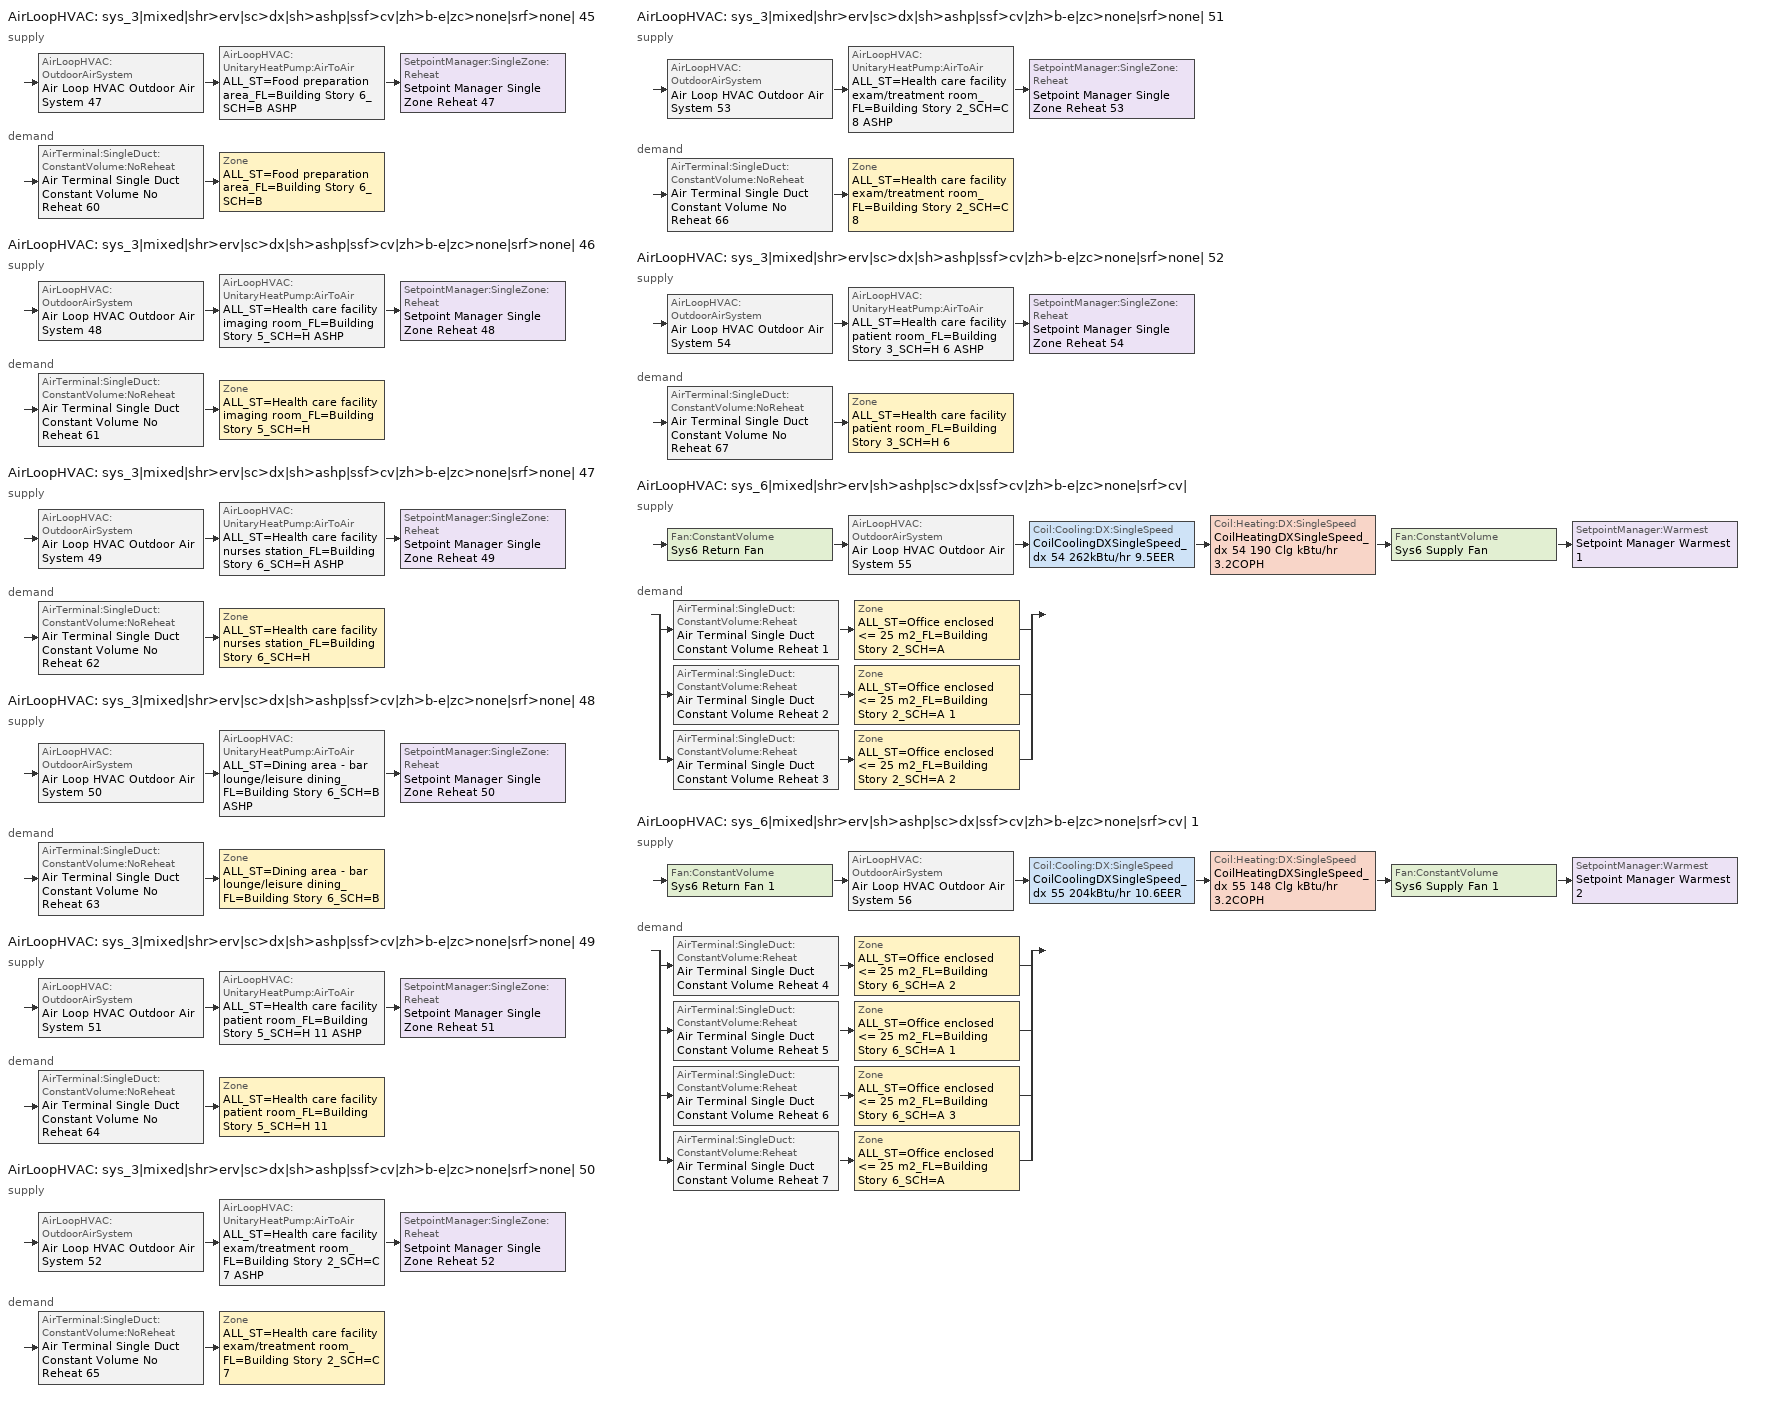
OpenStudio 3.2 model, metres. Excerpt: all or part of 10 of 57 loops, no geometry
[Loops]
AirLoopHVAC 'sys_3|mixed|shr>erv|sc>dx|sh>ashp|ssf>cv|zh>b-e|zc>none|srf>none| 45'
 supply: AirLoopHVAC:OutdoorAirSystem 'Air Loop HVAC Outdoor Air System 47' > AirLoopHVAC:UnitaryHeatPump:AirToAir 'ALL_ST=Food preparation area_FL=Building Story 6_SCH=B ASHP' > SetpointManager:SingleZone:Reheat 'Setpoint Manager Single Zone Reheat 47'
 demand: AirTerminal:SingleDuct:ConstantVolume:NoReheat 'Air Terminal Single Duct Constant Volume No Reheat 60' > Zone 'ALL_ST=Food preparation area_FL=Building Story 6_SCH=B'
AirLoopHVAC 'sys_3|mixed|shr>erv|sc>dx|sh>ashp|ssf>cv|zh>b-e|zc>none|srf>none| 46'
 supply: AirLoopHVAC:OutdoorAirSystem 'Air Loop HVAC Outdoor Air System 48' > AirLoopHVAC:UnitaryHeatPump:AirToAir 'ALL_ST=Health care facility imaging room_FL=Building Story 5_SCH=H ASHP' > SetpointManager:SingleZone:Reheat 'Setpoint Manager Single Zone Reheat 48'
 demand: AirTerminal:SingleDuct:ConstantVolume:NoReheat 'Air Terminal Single Duct Constant Volume No Reheat 61' > Zone 'ALL_ST=Health care facility imaging room_FL=Building Story 5_SCH=H'
AirLoopHVAC 'sys_3|mixed|shr>erv|sc>dx|sh>ashp|ssf>cv|zh>b-e|zc>none|srf>none| 47'
 supply: AirLoopHVAC:OutdoorAirSystem 'Air Loop HVAC Outdoor Air System 49' > AirLoopHVAC:UnitaryHeatPump:AirToAir 'ALL_ST=Health care facility nurses station_FL=Building Story 6_SCH=H ASHP' > SetpointManager:SingleZone:Reheat 'Setpoint Manager Single Zone Reheat 49'
 demand: AirTerminal:SingleDuct:ConstantVolume:NoReheat 'Air Terminal Single Duct Constant Volume No Reheat 62' > Zone 'ALL_ST=Health care facility nurses station_FL=Building Story 6_SCH=H'
AirLoopHVAC 'sys_3|mixed|shr>erv|sc>dx|sh>ashp|ssf>cv|zh>b-e|zc>none|srf>none| 48'
 supply: AirLoopHVAC:OutdoorAirSystem 'Air Loop HVAC Outdoor Air System 50' > AirLoopHVAC:UnitaryHeatPump:AirToAir 'ALL_ST=Dining area - bar lounge/leisure dining_FL=Building Story 6_SCH=B ASHP' > SetpointManager:SingleZone:Reheat 'Setpoint Manager Single Zone Reheat 50'
 demand: AirTerminal:SingleDuct:ConstantVolume:NoReheat 'Air Terminal Single Duct Constant Volume No Reheat 63' > Zone 'ALL_ST=Dining area - bar lounge/leisure dining_FL=Building Story 6_SCH=B'
AirLoopHVAC 'sys_3|mixed|shr>erv|sc>dx|sh>ashp|ssf>cv|zh>b-e|zc>none|srf>none| 49'
 supply: AirLoopHVAC:OutdoorAirSystem 'Air Loop HVAC Outdoor Air System 51' > AirLoopHVAC:UnitaryHeatPump:AirToAir 'ALL_ST=Health care facility patient room_FL=Building Story 5_SCH=H 11 ASHP' > SetpointManager:SingleZone:Reheat 'Setpoint Manager Single Zone Reheat 51'
 demand: AirTerminal:SingleDuct:ConstantVolume:NoReheat 'Air Terminal Single Duct Constant Volume No Reheat 64' > Zone 'ALL_ST=Health care facility patient room_FL=Building Story 5_SCH=H 11'
AirLoopHVAC 'sys_3|mixed|shr>erv|sc>dx|sh>ashp|ssf>cv|zh>b-e|zc>none|srf>none| 50'
 supply: AirLoopHVAC:OutdoorAirSystem 'Air Loop HVAC Outdoor Air System 52' > AirLoopHVAC:UnitaryHeatPump:AirToAir 'ALL_ST=Health care facility exam/treatment room_FL=Building Story 2_SCH=C 7 ASHP' > SetpointManager:SingleZone:Reheat 'Setpoint Manager Single Zone Reheat 52'
 demand: AirTerminal:SingleDuct:ConstantVolume:NoReheat 'Air Terminal Single Duct Constant Volume No Reheat 65' > Zone 'ALL_ST=Health care facility exam/treatment room_FL=Building Story 2_SCH=C 7'
AirLoopHVAC 'sys_3|mixed|shr>erv|sc>dx|sh>ashp|ssf>cv|zh>b-e|zc>none|srf>none| 51'
 supply: AirLoopHVAC:OutdoorAirSystem 'Air Loop HVAC Outdoor Air System 53' > AirLoopHVAC:UnitaryHeatPump:AirToAir 'ALL_ST=Health care facility exam/treatment room_FL=Building Story 2_SCH=C 8 ASHP' > SetpointManager:SingleZone:Reheat 'Setpoint Manager Single Zone Reheat 53'
 demand: AirTerminal:SingleDuct:ConstantVolume:NoReheat 'Air Terminal Single Duct Constant Volume No Reheat 66' > Zone 'ALL_ST=Health care facility exam/treatment room_FL=Building Story 2_SCH=C 8'
AirLoopHVAC 'sys_3|mixed|shr>erv|sc>dx|sh>ashp|ssf>cv|zh>b-e|zc>none|srf>none| 52'
 supply: AirLoopHVAC:OutdoorAirSystem 'Air Loop HVAC Outdoor Air System 54' > AirLoopHVAC:UnitaryHeatPump:AirToAir 'ALL_ST=Health care facility patient room_FL=Building Story 3_SCH=H 6 ASHP' > SetpointManager:SingleZone:Reheat 'Setpoint Manager Single Zone Reheat 54'
 demand: AirTerminal:SingleDuct:ConstantVolume:NoReheat 'Air Terminal Single Duct Constant Volume No Reheat 67' > Zone 'ALL_ST=Health care facility patient room_FL=Building Story 3_SCH=H 6'
AirLoopHVAC 'sys_6|mixed|shr>erv|sh>ashp|sc>dx|ssf>cv|zh>b-e|zc>none|srf>cv|'
 supply: Fan:ConstantVolume 'Sys6 Return Fan' > AirLoopHVAC:OutdoorAirSystem 'Air Loop HVAC Outdoor Air System 55' > Coil:Cooling:DX:SingleSpeed 'CoilCoolingDXSingleSpeed_dx 54 262kBtu/hr 9.5EER' > Coil:Heating:DX:SingleSpeed 'CoilHeatingDXSingleSpeed_dx 54 190 Clg kBtu/hr 3.2COPH' > Fan:ConstantVolume 'Sys6 Supply Fan' > SetpointManager:Warmest 'Setpoint Manager Warmest 1'
 demand: split
  | AirTerminal:SingleDuct:ConstantVolume:Reheat 'Air Terminal Single Duct Constant Volume Reheat 1' > Zone 'ALL_ST=Office enclosed <= 25 m2_FL=Building Story 2_SCH=A'
  | AirTerminal:SingleDuct:ConstantVolume:Reheat 'Air Terminal Single Duct Constant Volume Reheat 2' > Zone 'ALL_ST=Office enclosed <= 25 m2_FL=Building Story 2_SCH=A 1'
  | AirTerminal:SingleDuct:ConstantVolume:Reheat 'Air Terminal Single Duct Constant Volume Reheat 3' > Zone 'ALL_ST=Office enclosed <= 25 m2_FL=Building Story 2_SCH=A 2'
AirLoopHVAC 'sys_6|mixed|shr>erv|sh>ashp|sc>dx|ssf>cv|zh>b-e|zc>none|srf>cv| 1'
 supply: Fan:ConstantVolume 'Sys6 Return Fan 1' > AirLoopHVAC:OutdoorAirSystem 'Air Loop HVAC Outdoor Air System 56' > Coil:Cooling:DX:SingleSpeed 'CoilCoolingDXSingleSpeed_dx 55 204kBtu/hr 10.6EER' > Coil:Heating:DX:SingleSpeed 'CoilHeatingDXSingleSpeed_dx 55 148 Clg kBtu/hr 3.2COPH' > Fan:ConstantVolume 'Sys6 Supply Fan 1' > SetpointManager:Warmest 'Setpoint Manager Warmest 2'
 demand: split
  | AirTerminal:SingleDuct:ConstantVolume:Reheat 'Air Terminal Single Duct Constant Volume Reheat 4' > Zone 'ALL_ST=Office enclosed <= 25 m2_FL=Building Story 6_SCH=A 2'
  | AirTerminal:SingleDuct:ConstantVolume:Reheat 'Air Terminal Single Duct Constant Volume Reheat 5' > Zone 'ALL_ST=Office enclosed <= 25 m2_FL=Building Story 6_SCH=A 1'
  | AirTerminal:SingleDuct:ConstantVolume:Reheat 'Air Terminal Single Duct Constant Volume Reheat 6' > Zone 'ALL_ST=Office enclosed <= 25 m2_FL=Building Story 6_SCH=A 3'
  | AirTerminal:SingleDuct:ConstantVolume:Reheat 'Air Terminal Single Duct Constant Volume Reheat 7' > Zone 'ALL_ST=Office enclosed <= 25 m2_FL=Building Story 6_SCH=A'
[Sizing:Zone] Zone Cooling Design Supply Air Temperature Input Method=TemperatureDifference; Zone Cooling Design Supply Air Temperature {C}=14; Zone Cooling Design Supply Air Temperature Difference {deltaC}=11; Zone Heating Design Supply Air Temperature Input Method=TemperatureDifference; Zone Heating Design Supply Air Temperature {C}=40; Zone Heating Design Supply Air Temperature Difference {deltaC}=21; Zone Cooling Design Supply Air Humidity Ratio {kg-H2O/kg-air}=0.0085; Zone Heating Design Supply Air Humidity Ratio {kg-H2O/kg-air}=0.008; Zone Heating Sizing Factor=1.3; Zone Cooling Sizing Factor=1; Cooling Design Air Flow Method=DesignDay; Heating Design Air Flow Method=DesignDay; Account for Dedicated Outdoor Air System=No; Dedicated Outdoor Air System Control Strategy=NeutralSupplyAir; Dedicated Outdoor Air Low Setpoint Temperature for Design {C}=autosize; Dedicated Outdoor Air High Setpoint Temperature for Design {C}=autosize
ALL_ST=Office enclosed <= 25 m2_FL=Building Story 6_SCH=A; ALL_ST=Office enclosed <= 25 m2_FL=Building Story 6_SCH=A 1; ALL_ST=Office enclosed <= 25 m2_FL=Building Story 6_SCH=A 2; ALL_ST=Office enclosed <= 25 m2_FL=Building Story 2_SCH=A; ALL_ST=Office enclosed <= 25 m2_FL=Building Story 2_SCH=A 1; ALL_ST=Office enclosed <= 25 m2_FL=Building Story 2_SCH=A 2; ALL_ST=Food preparation area_FL=Building Story 6_SCH=B; ALL_ST=Health care facility imaging room_FL=Building Story 5_SCH=H; ALL_ST=Health care facility nurses station_FL=Building Story 6_SCH=H; ALL_ST=Dining area - bar lounge/leisure dining_FL=Building Story 6_SCH=B; ALL_ST=Office enclosed <= 25 m2_FL=Building Story 6_SCH=A 3; ALL_ST=Health care facility patient room_FL=Building Story 5_SCH=H 11; ALL_ST=Health care facility exam/treatment room_FL=Building Story 2_SCH=C 7; ALL_ST=Health care facility exam/treatment room_FL=Building Story 2_SCH=C 8; ALL_ST=Health care facility patient room_FL=Building Story 3_SCH=H 6
[Zone equipment]
ALL_ST=Office enclosed <= 25 m2_FL=Building Story 6_SCH=A: Zone HVAC Baseboard Convective Electric 74, Air Terminal Single Duct Constant Volume Reheat 7
ALL_ST=Office enclosed <= 25 m2_FL=Building Story 6_SCH=A 1: Zone HVAC Baseboard Convective Electric 72, Air Terminal Single Duct Constant Volume Reheat 5
ALL_ST=Office enclosed <= 25 m2_FL=Building Story 6_SCH=A 2: Zone HVAC Baseboard Convective Electric 71, Air Terminal Single Duct Constant Volume Reheat 4
ALL_ST=Office enclosed <= 25 m2_FL=Building Story 2_SCH=A: Zone HVAC Baseboard Convective Electric 68, Air Terminal Single Duct Constant Volume Reheat 1
ALL_ST=Office enclosed <= 25 m2_FL=Building Story 2_SCH=A 1: Zone HVAC Baseboard Convective Electric 69, Air Terminal Single Duct Constant Volume Reheat 2
ALL_ST=Office enclosed <= 25 m2_FL=Building Story 2_SCH=A 2: Zone HVAC Baseboard Convective Electric 70, Air Terminal Single Duct Constant Volume Reheat 3
ALL_ST=Food preparation area_FL=Building Story 6_SCH=B: Zone HVAC Baseboard Convective Electric 60, Air Terminal Single Duct Constant Volume No Reheat 60
ALL_ST=Health care facility imaging room_FL=Building Story 5_SCH=H: Zone HVAC Baseboard Convective Electric 61, Air Terminal Single Duct Constant Volume No Reheat 61
ALL_ST=Health care facility nurses station_FL=Building Story 6_SCH=H: Zone HVAC Baseboard Convective Electric 62, Air Terminal Single Duct Constant Volume No Reheat 62
ALL_ST=Dining area - bar lounge/leisure dining_FL=Building Story 6_SCH=B: Zone HVAC Baseboard Convective Electric 63, Air Terminal Single Duct Constant Volume No Reheat 63
ALL_ST=Office enclosed <= 25 m2_FL=Building Story 6_SCH=A 3: Zone HVAC Baseboard Convective Electric 73, Air Terminal Single Duct Constant Volume Reheat 6
ALL_ST=Health care facility patient room_FL=Building Story 5_SCH=H 11: Zone HVAC Baseboard Convective Electric 64, Air Terminal Single Duct Constant Volume No Reheat 64
ALL_ST=Health care facility exam/treatment room_FL=Building Story 2_SCH=C 7: Zone HVAC Baseboard Convective Electric 65, Air Terminal Single Duct Constant Volume No Reheat 65
ALL_ST=Health care facility exam/treatment room_FL=Building Story 2_SCH=C 8: Zone HVAC Baseboard Convective Electric 66, Air Terminal Single Duct Constant Volume No Reheat 66
ALL_ST=Health care facility patient room_FL=Building Story 3_SCH=H 6: Zone HVAC Baseboard Convective Electric 67, Air Terminal Single Duct Constant Volume No Reheat 67
[AirLoopHVAC] Design Supply Air Flow Rate {m3/s}=autosize; Design Return Air Flow Fraction of Supply Air Flow=1
Name | Availability Schedule
sys_3|mixed|shr>erv|sc>dx|sh>ashp|ssf>cv|zh>b-e|zc>none|srf>none| 45 | sys_3|mixed|shr>none|sc>dx|sh>ashp|ssf>cv|zh>b-e|zc>none|srf>none| 45 Occ Sch
sys_3|mixed|shr>erv|sc>dx|sh>ashp|ssf>cv|zh>b-e|zc>none|srf>none| 46 | sys_3|mixed|shr>none|sc>dx|sh>ashp|ssf>cv|zh>b-e|zc>none|srf>none| 46 Occ Sch
sys_3|mixed|shr>erv|sc>dx|sh>ashp|ssf>cv|zh>b-e|zc>none|srf>none| 47 | sys_3|mixed|shr>none|sc>dx|sh>ashp|ssf>cv|zh>b-e|zc>none|srf>none| 47 Occ Sch
sys_3|mixed|shr>erv|sc>dx|sh>ashp|ssf>cv|zh>b-e|zc>none|srf>none| 48 | sys_3|mixed|shr>none|sc>dx|sh>ashp|ssf>cv|zh>b-e|zc>none|srf>none| 48 Occ Sch
sys_3|mixed|shr>erv|sc>dx|sh>ashp|ssf>cv|zh>b-e|zc>none|srf>none| 49 | sys_3|mixed|shr>none|sc>dx|sh>ashp|ssf>cv|zh>b-e|zc>none|srf>none| 49 Occ Sch
sys_3|mixed|shr>erv|sc>dx|sh>ashp|ssf>cv|zh>b-e|zc>none|srf>none| 50 | sys_3|mixed|shr>none|sc>dx|sh>ashp|ssf>cv|zh>b-e|zc>none|srf>none| 50 Occ Sch
sys_3|mixed|shr>erv|sc>dx|sh>ashp|ssf>cv|zh>b-e|zc>none|srf>none| 51 | sys_3|mixed|shr>none|sc>dx|sh>ashp|ssf>cv|zh>b-e|zc>none|srf>none| 51 Occ Sch
sys_3|mixed|shr>erv|sc>dx|sh>ashp|ssf>cv|zh>b-e|zc>none|srf>none| 52 | sys_3|mixed|shr>none|sc>dx|sh>ashp|ssf>cv|zh>b-e|zc>none|srf>none| 52 Occ Sch
sys_6|mixed|shr>erv|sh>ashp|sc>dx|ssf>cv|zh>b-e|zc>none|srf>cv| | sys_6|mixed|shr>none|sh>ashp|sc>dx|ssf>cv|zh>b-e|zc>none|srf>cv| Occ Sch
sys_6|mixed|shr>erv|sh>ashp|sc>dx|ssf>cv|zh>b-e|zc>none|srf>cv| 1 | sys_6|mixed|shr>none|sh>ashp|sc>dx|ssf>cv|zh>b-e|zc>none|srf>cv| 1 Occ Sch
[Sizing:System] Type of Load to Size On=Sensible; Design Outdoor Air Flow Rate {m3/s}=Autosize; Preheat Design Temperature {C}=7; Preheat Design Humidity Ratio {kg-H2O/kg-Air}=0.008; Precool Design Humidity Ratio {kg-H2O/kg-Air}=0.008; Central Cooling Design Supply Air Temperature {C}=13; Sizing Option=NonCoincident; 100% Outdoor Air in Cooling=No; 100% Outdoor Air in Heating=No; Central Cooling Design Supply Air Humidity Ratio {kg-H2O/kg-Air}=0.0085; Central Heating Design Supply Air Humidity Ratio {kg-H2O/kg-Air}=0.008; Cooling Design Air Flow Method=DesignDay; Cooling Design Air Flow Rate {m3/s}=0; Heating Design Air Flow Method=DesignDay; Heating Design Air Flow Rate {m3/s}=0; System Outdoor Air Method=ZoneSum; Zone Maximum Outdoor Air Fraction=1; Cooling Supply Air Flow Rate Per Floor Area {m3/s-m2}=0.00996765; Cooling Fraction of Autosized Cooling Supply Air Flow Rate=1; Cooling Supply Air Flow Rate Per Unit Cooling Capacity {m3/s-W}=3.94755e-05; Heating Supply Air Flow Rate Per Floor Area {m3/s-m2}=0.00996765; Heating Fraction of Autosized Heating Supply Air Flow Rate=1; Heating Fraction of Autosized Cooling Supply Air Flow Rate=1; Heating Supply Air Flow Rate Per Unit Heating Capacity {m3/s-W}=3.15882e-05; Cooling Design Capacity Method=CoolingDesignCapacity; Cooling Design Capacity {W}=autosize; Cooling Design Capacity Per Floor Area {W/m2}=234.7; Fraction of Autosized Cooling Design Capacity=1; Heating Design Capacity Method=HeatingDesignCapacity; Heating Design Capacity {W}=autosize; Heating Design Capacity Per Floor Area {W/m2}=157; Fraction of Autosized Heating Design Capacity=1; Central Cooling Capacity Control Method=OnOff
Name | Central Heating Maximum System Air Flow Ratio | Precool Design Temperature {C} | Central Heating Design Supply Air Temperature {C}
sys_3|mixed|shr>erv|sc>dx|sh>ashp|ssf>cv|zh>b-e|zc>none|srf>none| 45; sys_3|mixed|shr>erv|sc>dx|sh>ashp|ssf>cv|zh>b-e|zc>none|srf>none| 46; sys_3|mixed|shr>erv|sc>dx|sh>ashp|ssf>cv|zh>b-e|zc>none|srf>none| 47; sys_3|mixed|shr>erv|sc>dx|sh>ashp|ssf>cv|zh>b-e|zc>none|srf>none| 48; sys_3|mixed|shr>erv|sc>dx|sh>ashp|ssf>cv|zh>b-e|zc>none|srf>none| 49; sys_3|mixed|shr>erv|sc>dx|sh>ashp|ssf>cv|zh>b-e|zc>none|srf>none| 50; sys_3|mixed|shr>erv|sc>dx|sh>ashp|ssf>cv|zh>b-e|zc>none|srf>none| 51; sys_3|mixed|shr>erv|sc>dx|sh>ashp|ssf>cv|zh>b-e|zc>none|srf>none| 52 | 1 | 13 | 43
sys_6|mixed|shr>erv|sh>ashp|sc>dx|ssf>cv|zh>b-e|zc>none|srf>cv|; sys_6|mixed|shr>erv|sh>ashp|sc>dx|ssf>cv|zh>b-e|zc>none|srf>cv| 1 | 0.3 | 12.8 | 13.1
[Fan:OnOff] Availability Schedule=Always On Discrete; Fan Total Efficiency=0.39975; Maximum Flow Rate {m3/s}=autosize; Motor Efficiency=0.615; Motor In Airstream Fraction=1
Name | Pressure Rise {Pa} | Fan Power Ratio Function of Speed Ratio Curve | Fan Efficiency Ratio Function of Speed Ratio Curve
Fan On Off 47 | 622.722 | Fan On Off Power Curve 46 | Fan On Off Efficiency Curve 46
Fan On Off 48 | 622.722 | Fan On Off Power Curve 47 | Fan On Off Efficiency Curve 47
Fan On Off 49 | 1110.94 | Fan On Off Power Curve 48 | Fan On Off Efficiency Curve 48
Fan On Off 50 | 1018.77 | Fan On Off Power Curve 49 | Fan On Off Efficiency Curve 49
Fan On Off 51 | 622.722 | Fan On Off Power Curve 50 | Fan On Off Efficiency Curve 50
Fan On Off 52 | 622.722 | Fan On Off Power Curve 51 | Fan On Off Efficiency Curve 51
Fan On Off 53 | 622.722 | Fan On Off Power Curve 52 | Fan On Off Efficiency Curve 52
Fan On Off 54 | 622.722 | Fan On Off Power Curve 53 | Fan On Off Efficiency Curve 53
[Coil:Cooling:DX:SingleSpeed] Availability Schedule=Always On Discrete; Rated Total Cooling Capacity {W}=autosize; Rated Sensible Heat Ratio=autosize; Rated Air Flow Rate {m3/s}=autosize; Rated Evaporator Fan Power Per Volume Flow Rate {W/(m3/s)}=773.3; Total Cooling Capacity Function of Temperature Curve=DXCOOL-NECB2011-REF-CAPFT; Total Cooling Capacity Function of Flow Fraction Curve=DXCOOL-NECB2011-REF-CAPFFLOW; Energy Input Ratio Function of Temperature Curve=DXCOOL-NECB2011-REF-COOLEIRFT; Energy Input Ratio Function of Flow Fraction Curve=DXCOOL-NECB2011-REF-COOLEIRFFLOW; Part Load Fraction Correlation Curve=DXCOOL-NECB2011-REF-COOLPLFFPLR; Minimum Outdoor Dry-Bulb Temperature for Compressor Operation {C}=-25; Condenser Type=AirCooled; Evaporative Condenser Effectiveness=0; Evaporative Condenser Air Flow Rate {m3/s}=Autosize; Evaporative Condenser Pump Rated Power Consumption {W}=Autosize; Crankcase Heater Capacity {W}=0; Maximum Outdoor Dry-Bulb Temperature for Crankcase Heater Operation {C}=0; Basin Heater Capacity {W/K}=0; Basin Heater Setpoint Temperature {C}=10
Name | Rated COP {W/W}
CoilCoolingDXSingleSpeed_dx 46 193kBtu/hr 10.4EER | 3.59906
CoilCoolingDXSingleSpeed_dx 47 70kBtu/hr 10.8EER | 3.73224
CoilCoolingDXSingleSpeed_dx 48 273kBtu/hr 9.3EER; CoilCoolingDXSingleSpeed_dx 49 600kBtu/hr 9.3EER | 3.23281
CoilCoolingDXSingleSpeed_dx 50 5kBtu/hr 10.0EER; CoilCoolingDXSingleSpeed_dx 51 29kBtu/hr 10.0EER; CoilCoolingDXSingleSpeed_dx 52 7kBtu/hr 10.0EER; CoilCoolingDXSingleSpeed_dx 53 11kBtu/hr 10.0EER | 3.46588
CoilCoolingDXSingleSpeed_dx 54 262kBtu/hr 9.5EER | 3.2994
CoilCoolingDXSingleSpeed_dx 55 204kBtu/hr 10.6EER | 3.66565
[Coil:Heating:DX:SingleSpeed] Availability Schedule=Always On Discrete; Rated Air Flow Rate {m3/s}=Autosize; Rated Supply Fan Power Per Volume Flow Rate {W/(m3/s)}=773.3; Total Heating Capacity Function of Temperature Curve=DXHEAT-NECB2011-REF-CAPFT; Total Heating Capacity Function of Flow Fraction Curve=DXHEAT-NECB2011-REF-CAPFFLOW; Energy Input Ratio Function of Temperature Curve=DXHEAT-NECB2011-REF-EIRFT; Energy Input Ratio Function of Flow Fraction Curve=DXHEAT-NECB2011-REF-EIRFFLOW; Part Load Fraction Correlation Curve=DXHEAT-NECB2011-REF-PLFFPLR; Minimum Outdoor Dry-Bulb Temperature for Compressor Operation {C}=-10; Defrost Strategy=Resistive; Defrost Control=Timed; Defrost Time Period Fraction=0.166667; Resistive Defrost Heater Capacity {W}=2000
Name | Rated Total Heating Capacity {W} | Rated COP {W/W}
CoilHeatingDXSingleSpeed_dx 46 140 Clg kBtu/hr 3.2COPH | 40920.6 | 3.46453
CoilHeatingDXSingleSpeed_dx 47 51 Clg kBtu/hr 3.1COPH | 14855.7 | 3.31546
CoilHeatingDXSingleSpeed_dx 48 198 Clg kBtu/hr 3.2COPH | 58055.9 | 3.49222
CoilHeatingDXSingleSpeed_dx 49 434 Clg kBtu/hr 3.2COPH | 127334 | 3.60417
CoilHeatingDXSingleSpeed_dx 50 3 Clg kBtu/hr 3.1COPH | 1001.47 | 3.29377
CoilHeatingDXSingleSpeed_dx 51 21 Clg kBtu/hr 3.1COPH | 6248.23 | 3.30198
CoilHeatingDXSingleSpeed_dx 52 5 Clg kBtu/hr 3.1COPH | 1389.29 | 3.29437
CoilHeatingDXSingleSpeed_dx 53 8 Clg kBtu/hr 3.1COPH | 2368.98 | 3.29591
CoilHeatingDXSingleSpeed_dx 54 190 Clg kBtu/hr 3.2COPH | 55582.2 | 3.48822
CoilHeatingDXSingleSpeed_dx 55 148 Clg kBtu/hr 3.2COPH | 43336.4 | 3.46843
[Controller:OutdoorAir] Minimum Outdoor Air Flow Rate {m3/s}=autosize; Maximum Outdoor Air Flow Rate {m3/s}=Autosize; Economizer Control Action Type=ModulateFlow; Lockout Type=NoLockout; Minimum Limit Type=FixedMinimum; High Humidity Control=No; Heat Recovery Bypass Control Type=BypassWhenOAFlowGreaterThanMinimum
Name | Economizer Control Type | Minimum Outdoor Air Schedule | Controller Mechanical Ventilation | Economizer Maximum Limit Dry-Bulb Temperature {C} | Economizer Maximum Limit Enthalpy {J/kg} | Economizer Minimum Limit Dry-Bulb Temperature {C}
Controller Outdoor Air 47 | DifferentialEnthalpy | sys_3|mixed|shr>none|sc>dx|sh>ashp|ssf>cv|zh>b-e|zc>none|srf>none| 45 Occ Sch | Controller Mechanical Ventilation 47
Controller Outdoor Air 48 | DifferentialEnthalpy | sys_3|mixed|shr>none|sc>dx|sh>ashp|ssf>cv|zh>b-e|zc>none|srf>none| 46 Occ Sch | Controller Mechanical Ventilation 48
Controller Outdoor Air 49 | DifferentialEnthalpy | sys_3|mixed|shr>none|sc>dx|sh>ashp|ssf>cv|zh>b-e|zc>none|srf>none| 47 Occ Sch | Controller Mechanical Ventilation 49
Controller Outdoor Air 50 | DifferentialEnthalpy | sys_3|mixed|shr>none|sc>dx|sh>ashp|ssf>cv|zh>b-e|zc>none|srf>none| 48 Occ Sch | Controller Mechanical Ventilation 50
Controller Outdoor Air 51 | NoEconomizer | sys_3|mixed|shr>none|sc>dx|sh>ashp|ssf>cv|zh>b-e|zc>none|srf>none| 49 Occ Sch | Controller Mechanical Ventilation 51 | 28 | 64000 | -100
Controller Outdoor Air 52 | NoEconomizer | sys_3|mixed|shr>none|sc>dx|sh>ashp|ssf>cv|zh>b-e|zc>none|srf>none| 50 Occ Sch | Controller Mechanical Ventilation 52 | 28 | 64000 | -100
Controller Outdoor Air 53 | NoEconomizer | sys_3|mixed|shr>none|sc>dx|sh>ashp|ssf>cv|zh>b-e|zc>none|srf>none| 51 Occ Sch | Controller Mechanical Ventilation 53 | 28 | 64000 | -100
Controller Outdoor Air 54 | NoEconomizer | sys_3|mixed|shr>none|sc>dx|sh>ashp|ssf>cv|zh>b-e|zc>none|srf>none| 52 Occ Sch | Controller Mechanical Ventilation 54 | 28 | 64000 | -100
Controller Outdoor Air 55 | DifferentialEnthalpy | sys_6|mixed|shr>none|sh>ashp|sc>dx|ssf>cv|zh>b-e|zc>none|srf>cv| Occ Sch | Controller Mechanical Ventilation 55
Controller Outdoor Air 56 | DifferentialEnthalpy | sys_6|mixed|shr>none|sh>ashp|sc>dx|ssf>cv|zh>b-e|zc>none|srf>cv| 1 Occ Sch | Controller Mechanical Ventilation 56
[Controller:MechanicalVentilation] Availability Schedule=Always On Discrete; System Outdoor Air Method=ZoneSum
Controller Mechanical Ventilation 47; Controller Mechanical Ventilation 48; Controller Mechanical Ventilation 49; Controller Mechanical Ventilation 50; Controller Mechanical Ventilation 51; Controller Mechanical Ventilation 52; Controller Mechanical Ventilation 53; Controller Mechanical Ventilation 54; Controller Mechanical Ventilation 55; Controller Mechanical Ventilation 56
[AirLoopHVAC:OutdoorAirSystem]
Name | Controller
Air Loop HVAC Outdoor Air System 47 | Controller Outdoor Air 47
Air Loop HVAC Outdoor Air System 48 | Controller Outdoor Air 48
Air Loop HVAC Outdoor Air System 49 | Controller Outdoor Air 49
Air Loop HVAC Outdoor Air System 50 | Controller Outdoor Air 50
Air Loop HVAC Outdoor Air System 51 | Controller Outdoor Air 51
Air Loop HVAC Outdoor Air System 52 | Controller Outdoor Air 52
Air Loop HVAC Outdoor Air System 53 | Controller Outdoor Air 53
Air Loop HVAC Outdoor Air System 54 | Controller Outdoor Air 54
Air Loop HVAC Outdoor Air System 55 | Controller Outdoor Air 55
Air Loop HVAC Outdoor Air System 56 | Controller Outdoor Air 56
[Coil:Heating:Gas] Availability Schedule=Always On Discrete; Nominal Capacity {W}=AutoSize; Parasitic Electric Load {W}=0; Part Load Fraction Correlation Curve=FURNACE-EFFPLR-NECB2011; Parasitic Gas Load {W}=0
Name | Gas Burner Efficiency
Coil Heating Gas 47; Coil Heating Gas 48; Coil Heating Gas 49; Coil Heating Gas 50 | 0.81
Coil Heating Gas 51; Coil Heating Gas 52; Coil Heating Gas 53; Coil Heating Gas 54; Coil Heating Gas 55; Coil Heating Gas 56; Coil Heating Gas 57; Coil Heating Gas 58; Coil Heating Gas 59; Coil Heating Gas 60; Coil Heating Gas 61 | 0.924
[AirLoopHVAC:UnitaryHeatPump:AirToAir] Availability Schedule=Always On Discrete; Supply Air Flow Rate During Cooling Operation {m3/s}=Autosize; Supply Air Flow Rate During Heating Operation {m3/s}=Autosize; Maximum Supply Air Temperature from Supplemental Heater {C}=Autosize
Name | Controlling Zone or Thermostat Location | Supply Air Fan | Heating Coil | Cooling Coil | Supplemental Heating Coil | Supply Air Fan Operating Mode Schedule
ALL_ST=Food preparation area_FL=Building Story 6_SCH=B ASHP | ALL_ST=Food preparation area_FL=Building Story 6_SCH=B | Fan On Off 47 | CoilHeatingDXSingleSpeed_dx 46 140 Clg kBtu/hr 3.2COPH | CoilCoolingDXSingleSpeed_dx 46 193kBtu/hr 10.4EER | Coil Heating Gas 47 | sys_3|mixed|shr>none|sc>dx|sh>ashp|ssf>cv|zh>b-e|zc>none|srf>none| 45 Occ Sch
ALL_ST=Health care facility imaging room_FL=Building Story 5_SCH=H ASHP | ALL_ST=Health care facility imaging room_FL=Building Story 5_SCH=H | Fan On Off 48 | CoilHeatingDXSingleSpeed_dx 47 51 Clg kBtu/hr 3.1COPH | CoilCoolingDXSingleSpeed_dx 47 70kBtu/hr 10.8EER | Coil Heating Gas 48 | sys_3|mixed|shr>none|sc>dx|sh>ashp|ssf>cv|zh>b-e|zc>none|srf>none| 46 Occ Sch
ALL_ST=Health care facility nurses station_FL=Building Story 6_SCH=H ASHP | ALL_ST=Health care facility nurses station_FL=Building Story 6_SCH=H | Fan On Off 49 | CoilHeatingDXSingleSpeed_dx 48 198 Clg kBtu/hr 3.2COPH | CoilCoolingDXSingleSpeed_dx 48 273kBtu/hr 9.3EER | Coil Heating Gas 49 | sys_3|mixed|shr>none|sc>dx|sh>ashp|ssf>cv|zh>b-e|zc>none|srf>none| 47 Occ Sch
ALL_ST=Dining area - bar lounge/leisure dining_FL=Building Story 6_SCH=B ASHP | ALL_ST=Dining area - bar lounge/leisure dining_FL=Building Story 6_SCH=B | Fan On Off 50 | CoilHeatingDXSingleSpeed_dx 49 434 Clg kBtu/hr 3.2COPH | CoilCoolingDXSingleSpeed_dx 49 600kBtu/hr 9.3EER | Coil Heating Gas 50 | sys_3|mixed|shr>none|sc>dx|sh>ashp|ssf>cv|zh>b-e|zc>none|srf>none| 48 Occ Sch
ALL_ST=Health care facility patient room_FL=Building Story 5_SCH=H 11 ASHP | ALL_ST=Health care facility patient room_FL=Building Story 5_SCH=H 11 | Fan On Off 51 | CoilHeatingDXSingleSpeed_dx 50 3 Clg kBtu/hr 3.1COPH | CoilCoolingDXSingleSpeed_dx 50 5kBtu/hr 10.0EER | Coil Heating Gas 51 | sys_3|mixed|shr>none|sc>dx|sh>ashp|ssf>cv|zh>b-e|zc>none|srf>none| 49 Occ Sch
ALL_ST=Health care facility exam/treatment room_FL=Building Story 2_SCH=C 7 ASHP | ALL_ST=Health care facility exam/treatment room_FL=Building Story 2_SCH=C 7 | Fan On Off 52 | CoilHeatingDXSingleSpeed_dx 51 21 Clg kBtu/hr 3.1COPH | CoilCoolingDXSingleSpeed_dx 51 29kBtu/hr 10.0EER | Coil Heating Gas 52 | sys_3|mixed|shr>none|sc>dx|sh>ashp|ssf>cv|zh>b-e|zc>none|srf>none| 50 Occ Sch
ALL_ST=Health care facility exam/treatment room_FL=Building Story 2_SCH=C 8 ASHP | ALL_ST=Health care facility exam/treatment room_FL=Building Story 2_SCH=C 8 | Fan On Off 53 | CoilHeatingDXSingleSpeed_dx 52 5 Clg kBtu/hr 3.1COPH | CoilCoolingDXSingleSpeed_dx 52 7kBtu/hr 10.0EER | Coil Heating Gas 53 | sys_3|mixed|shr>none|sc>dx|sh>ashp|ssf>cv|zh>b-e|zc>none|srf>none| 51 Occ Sch
ALL_ST=Health care facility patient room_FL=Building Story 3_SCH=H 6 ASHP | ALL_ST=Health care facility patient room_FL=Building Story 3_SCH=H 6 | Fan On Off 54 | CoilHeatingDXSingleSpeed_dx 53 8 Clg kBtu/hr 3.1COPH | CoilCoolingDXSingleSpeed_dx 53 11kBtu/hr 10.0EER | Coil Heating Gas 54 | sys_3|mixed|shr>none|sc>dx|sh>ashp|ssf>cv|zh>b-e|zc>none|srf>none| 52 Occ Sch
[SetpointManager:SingleZone:Reheat] Minimum Supply Air Temperature {C}=13; Maximum Supply Air Temperature {C}=43
Name | Control Zone
Setpoint Manager Single Zone Reheat 47 | ALL_ST=Food preparation area_FL=Building Story 6_SCH=B
Setpoint Manager Single Zone Reheat 48 | ALL_ST=Health care facility imaging room_FL=Building Story 5_SCH=H
Setpoint Manager Single Zone Reheat 49 | ALL_ST=Health care facility nurses station_FL=Building Story 6_SCH=H
Setpoint Manager Single Zone Reheat 50 | ALL_ST=Dining area - bar lounge/leisure dining_FL=Building Story 6_SCH=B
Setpoint Manager Single Zone Reheat 51 | ALL_ST=Health care facility patient room_FL=Building Story 5_SCH=H 11
Setpoint Manager Single Zone Reheat 52 | ALL_ST=Health care facility exam/treatment room_FL=Building Story 2_SCH=C 7
Setpoint Manager Single Zone Reheat 53 | ALL_ST=Health care facility exam/treatment room_FL=Building Story 2_SCH=C 8
Setpoint Manager Single Zone Reheat 54 | ALL_ST=Health care facility patient room_FL=Building Story 3_SCH=H 6
[ZoneHVAC:Baseboard:Convective:Electric] Availability Schedule=Always On Discrete; Nominal Capacity {W}=autosize; Efficiency=1
Zone HVAC Baseboard Convective Electric 60; Zone HVAC Baseboard Convective Electric 61; Zone HVAC Baseboard Convective Electric 62; Zone HVAC Baseboard Convective Electric 63; Zone HVAC Baseboard Convective Electric 64; Zone HVAC Baseboard Convective Electric 65; Zone HVAC Baseboard Convective Electric 66; Zone HVAC Baseboard Convective Electric 67; Zone HVAC Baseboard Convective Electric 68; Zone HVAC Baseboard Convective Electric 69; Zone HVAC Baseboard Convective Electric 70; Zone HVAC Baseboard Convective Electric 71; Zone HVAC Baseboard Convective Electric 72; Zone HVAC Baseboard Convective Electric 73; Zone HVAC Baseboard Convective Electric 74
[AirTerminal:SingleDuct:ConstantVolume:NoReheat] Availability Schedule=Always On Discrete; Maximum Air Flow Rate {m3/s}=AutoSize
Air Terminal Single Duct Constant Volume No Reheat 60; Air Terminal Single Duct Constant Volume No Reheat 61; Air Terminal Single Duct Constant Volume No Reheat 62; Air Terminal Single Duct Constant Volume No Reheat 63; Air Terminal Single Duct Constant Volume No Reheat 64; Air Terminal Single Duct Constant Volume No Reheat 65; Air Terminal Single Duct Constant Volume No Reheat 66; Air Terminal Single Duct Constant Volume No Reheat 67
[Fan:ConstantVolume] Availability Schedule=Always On Discrete; Fan Total Efficiency=0.39975; Pressure Rise {Pa}=640; Maximum Flow Rate {m3/s}=AutoSize; Motor Efficiency=0.615
Sys6 Supply Fan; Sys6 Return Fan; Sys6 Supply Fan 1; Sys6 Return Fan 1
[SetpointManager:Warmest] Control Variable=Temperature; Minimum Setpoint Temperature {C}=13; Maximum Setpoint Temperature {C}=24; Strategy=MaximumTemperature
Setpoint Manager Warmest 1; Setpoint Manager Warmest 2
[AirTerminal:SingleDuct:ConstantVolume:Reheat] Availability Schedule=Always On Discrete; Maximum Air Flow Rate {m3/s}=autosize; Maximum Hot Water or Steam Flow Rate {m3/s}=autosize; Minimum Hot Water or Steam Flow Rate {m3/s}=0; Convergence Tolerance=0.001; Maximum Reheat Air Temperature {C}=35
Name | Reheat Coil
Air Terminal Single Duct Constant Volume Reheat 1 | Coil Heating Gas 55
Air Terminal Single Duct Constant Volume Reheat 2 | Coil Heating Gas 56
Air Terminal Single Duct Constant Volume Reheat 3 | Coil Heating Gas 57
Air Terminal Single Duct Constant Volume Reheat 4 | Coil Heating Gas 58
Air Terminal Single Duct Constant Volume Reheat 5 | Coil Heating Gas 59
Air Terminal Single Duct Constant Volume Reheat 6 | Coil Heating Gas 60
Air Terminal Single Duct Constant Volume Reheat 7 | Coil Heating Gas 61
[Schedule:Ruleset]
Name | Default Day Schedule | Summer Design Day Schedule | Winter Design Day Schedule
sys_3|mixed|shr>none|sc>dx|sh>ashp|ssf>cv|zh>b-e|zc>none|srf>none| 45 Occ Sch | sys_3|mixed|shr>none|sc>dx|sh>ashp|ssf>cv|zh>b-e|zc>none|srf>none| 45 Occ Sch Default | sys_3|mixed|shr>none|sc>dx|sh>ashp|ssf>cv|zh>b-e|zc>none|srf>none| 45 Occ Sch Summer Design Day | sys_3|mixed|shr>none|sc>dx|sh>ashp|ssf>cv|zh>b-e|zc>none|srf>none| 45 Occ Sch Winter Design Day
sys_3|mixed|shr>none|sc>dx|sh>ashp|ssf>cv|zh>b-e|zc>none|srf>none| 46 Occ Sch | sys_3|mixed|shr>none|sc>dx|sh>ashp|ssf>cv|zh>b-e|zc>none|srf>none| 46 Occ Sch Default | sys_3|mixed|shr>none|sc>dx|sh>ashp|ssf>cv|zh>b-e|zc>none|srf>none| 46 Occ Sch Summer Design Day | sys_3|mixed|shr>none|sc>dx|sh>ashp|ssf>cv|zh>b-e|zc>none|srf>none| 46 Occ Sch Winter Design Day
sys_3|mixed|shr>none|sc>dx|sh>ashp|ssf>cv|zh>b-e|zc>none|srf>none| 47 Occ Sch | sys_3|mixed|shr>none|sc>dx|sh>ashp|ssf>cv|zh>b-e|zc>none|srf>none| 47 Occ Sch Default | sys_3|mixed|shr>none|sc>dx|sh>ashp|ssf>cv|zh>b-e|zc>none|srf>none| 47 Occ Sch Summer Design Day | sys_3|mixed|shr>none|sc>dx|sh>ashp|ssf>cv|zh>b-e|zc>none|srf>none| 47 Occ Sch Winter Design Day
sys_3|mixed|shr>none|sc>dx|sh>ashp|ssf>cv|zh>b-e|zc>none|srf>none| 48 Occ Sch | sys_3|mixed|shr>none|sc>dx|sh>ashp|ssf>cv|zh>b-e|zc>none|srf>none| 48 Occ Sch Default | sys_3|mixed|shr>none|sc>dx|sh>ashp|ssf>cv|zh>b-e|zc>none|srf>none| 48 Occ Sch Summer Design Day | sys_3|mixed|shr>none|sc>dx|sh>ashp|ssf>cv|zh>b-e|zc>none|srf>none| 48 Occ Sch Winter Design Day
sys_3|mixed|shr>none|sc>dx|sh>ashp|ssf>cv|zh>b-e|zc>none|srf>none| 49 Occ Sch | sys_3|mixed|shr>none|sc>dx|sh>ashp|ssf>cv|zh>b-e|zc>none|srf>none| 49 Occ Sch Default | sys_3|mixed|shr>none|sc>dx|sh>ashp|ssf>cv|zh>b-e|zc>none|srf>none| 49 Occ Sch Summer Design Day | sys_3|mixed|shr>none|sc>dx|sh>ashp|ssf>cv|zh>b-e|zc>none|srf>none| 49 Occ Sch Winter Design Day
sys_3|mixed|shr>none|sc>dx|sh>ashp|ssf>cv|zh>b-e|zc>none|srf>none| 50 Occ Sch | sys_3|mixed|shr>none|sc>dx|sh>ashp|ssf>cv|zh>b-e|zc>none|srf>none| 50 Occ Sch Default | sys_3|mixed|shr>none|sc>dx|sh>ashp|ssf>cv|zh>b-e|zc>none|srf>none| 50 Occ Sch Summer Design Day | sys_3|mixed|shr>none|sc>dx|sh>ashp|ssf>cv|zh>b-e|zc>none|srf>none| 50 Occ Sch Winter Design Day
sys_3|mixed|shr>none|sc>dx|sh>ashp|ssf>cv|zh>b-e|zc>none|srf>none| 51 Occ Sch | sys_3|mixed|shr>none|sc>dx|sh>ashp|ssf>cv|zh>b-e|zc>none|srf>none| 51 Occ Sch Default | sys_3|mixed|shr>none|sc>dx|sh>ashp|ssf>cv|zh>b-e|zc>none|srf>none| 51 Occ Sch Summer Design Day | sys_3|mixed|shr>none|sc>dx|sh>ashp|ssf>cv|zh>b-e|zc>none|srf>none| 51 Occ Sch Winter Design Day
sys_3|mixed|shr>none|sc>dx|sh>ashp|ssf>cv|zh>b-e|zc>none|srf>none| 52 Occ Sch | sys_3|mixed|shr>none|sc>dx|sh>ashp|ssf>cv|zh>b-e|zc>none|srf>none| 52 Occ Sch Default | sys_3|mixed|shr>none|sc>dx|sh>ashp|ssf>cv|zh>b-e|zc>none|srf>none| 52 Occ Sch Summer Design Day | sys_3|mixed|shr>none|sc>dx|sh>ashp|ssf>cv|zh>b-e|zc>none|srf>none| 52 Occ Sch Winter Design Day
sys_6|mixed|shr>none|sh>ashp|sc>dx|ssf>cv|zh>b-e|zc>none|srf>cv| Occ Sch | sys_6|mixed|shr>none|sh>ashp|sc>dx|ssf>cv|zh>b-e|zc>none|srf>cv| Occ Sch Default | sys_6|mixed|shr>none|sh>ashp|sc>dx|ssf>cv|zh>b-e|zc>none|srf>cv| Occ Sch Summer Design Day | sys_6|mixed|shr>none|sh>ashp|sc>dx|ssf>cv|zh>b-e|zc>none|srf>cv| Occ Sch Winter Design Day
sys_6|mixed|shr>none|sh>ashp|sc>dx|ssf>cv|zh>b-e|zc>none|srf>cv| 1 Occ Sch | sys_6|mixed|shr>none|sh>ashp|sc>dx|ssf>cv|zh>b-e|zc>none|srf>cv| 1 Occ Sch Default | sys_6|mixed|shr>none|sh>ashp|sc>dx|ssf>cv|zh>b-e|zc>none|srf>cv| 1 Occ Sch Summer Design Day | sys_6|mixed|shr>none|sh>ashp|sc>dx|ssf>cv|zh>b-e|zc>none|srf>cv| 1 Occ Sch Winter Design Day
[Schedule:Day]
sys_3|mixed|shr>none|sc>dx|sh>ashp|ssf>cv|zh>b-e|zc>none|srf>none| 45 Occ Sch Default; sys_3|mixed|shr>none|sc>dx|sh>ashp|ssf>cv|zh>b-e|zc>none|srf>none| 48 Occ Sch Default: 1, 0, 1, 10, 0, 0, 24, 0, 1
sys_3|mixed|shr>none|sc>dx|sh>ashp|ssf>cv|zh>b-e|zc>none|srf>none| 45 Occ Sch Winter Design Day; sys_3|mixed|shr>none|sc>dx|sh>ashp|ssf>cv|zh>b-e|zc>none|srf>none| 45 Occ Sch Summer Design Day; sys_3|mixed|shr>none|sc>dx|sh>ashp|ssf>cv|zh>b-e|zc>none|srf>none| 46 Occ Sch Default; sys_3|mixed|shr>none|sc>dx|sh>ashp|ssf>cv|zh>b-e|zc>none|srf>none| 46 Occ Sch Winter Design Day; sys_3|mixed|shr>none|sc>dx|sh>ashp|ssf>cv|zh>b-e|zc>none|srf>none| 46 Occ Sch Summer Design Day; sys_3|mixed|shr>none|sc>dx|sh>ashp|ssf>cv|zh>b-e|zc>none|srf>none| 47 Occ Sch Default; sys_3|mixed|shr>none|sc>dx|sh>ashp|ssf>cv|zh>b-e|zc>none|srf>none| 47 Occ Sch Winter Design Day; sys_3|mixed|shr>none|sc>dx|sh>ashp|ssf>cv|zh>b-e|zc>none|srf>none| 47 Occ Sch Summer Design Day; sys_3|mixed|shr>none|sc>dx|sh>ashp|ssf>cv|zh>b-e|zc>none|srf>none| 48 Occ Sch Winter Design Day; sys_3|mixed|shr>none|sc>dx|sh>ashp|ssf>cv|zh>b-e|zc>none|srf>none| 48 Occ Sch Summer Design Day; sys_3|mixed|shr>none|sc>dx|sh>ashp|ssf>cv|zh>b-e|zc>none|srf>none| 49 Occ Sch Default; sys_3|mixed|shr>none|sc>dx|sh>ashp|ssf>cv|zh>b-e|zc>none|srf>none| 49 Occ Sch Winter Design Day; sys_3|mixed|shr>none|sc>dx|sh>ashp|ssf>cv|zh>b-e|zc>none|srf>none| 49 Occ Sch Summer Design Day; sys_3|mixed|shr>none|sc>dx|sh>ashp|ssf>cv|zh>b-e|zc>none|srf>none| 50 Occ Sch Winter Design Day; sys_3|mixed|shr>none|sc>dx|sh>ashp|ssf>cv|zh>b-e|zc>none|srf>none| 50 Occ Sch Summer Design Day; sys_3|mixed|shr>none|sc>dx|sh>ashp|ssf>cv|zh>b-e|zc>none|srf>none| 51 Occ Sch Winter Design Day; sys_3|mixed|shr>none|sc>dx|sh>ashp|ssf>cv|zh>b-e|zc>none|srf>none| 51 Occ Sch Summer Design Day; sys_3|mixed|shr>none|sc>dx|sh>ashp|ssf>cv|zh>b-e|zc>none|srf>none| 52 Occ Sch Default; sys_3|mixed|shr>none|sc>dx|sh>ashp|ssf>cv|zh>b-e|zc>none|srf>none| 52 Occ Sch Winter Design Day; sys_3|mixed|shr>none|sc>dx|sh>ashp|ssf>cv|zh>b-e|zc>none|srf>none| 52 Occ Sch Summer Design Day; sys_6|mixed|shr>none|sh>ashp|sc>dx|ssf>cv|zh>b-e|zc>none|srf>cv| Occ Sch Winter Design Day; sys_6|mixed|shr>none|sh>ashp|sc>dx|ssf>cv|zh>b-e|zc>none|srf>cv| Occ Sch Summer Design Day; sys_6|mixed|shr>none|sh>ashp|sc>dx|ssf>cv|zh>b-e|zc>none|srf>cv| 1 Occ Sch Winter Design Day; sys_6|mixed|shr>none|sh>ashp|sc>dx|ssf>cv|zh>b-e|zc>none|srf>cv| 1 Occ Sch Summer Design Day: 24, 0, 1
sys_3|mixed|shr>none|sc>dx|sh>ashp|ssf>cv|zh>b-e|zc>none|srf>none| 45 Occ Sch Saturday; sys_3|mixed|shr>none|sc>dx|sh>ashp|ssf>cv|zh>b-e|zc>none|srf>none| 48 Occ Sch Saturday: 2, 0, 1, 10, 0, 0, 24, 0, 1
sys_3|mixed|shr>none|sc>dx|sh>ashp|ssf>cv|zh>b-e|zc>none|srf>none| 45 Occ Sch Sunday; sys_3|mixed|shr>none|sc>dx|sh>ashp|ssf>cv|zh>b-e|zc>none|srf>none| 48 Occ Sch Sunday: 1, 0, 0, 2, 0, 1, 11, 0, 0, 23, 0, 1, 24, 0, 0
sys_3|mixed|shr>none|sc>dx|sh>ashp|ssf>cv|zh>b-e|zc>none|srf>none| 50 Occ Sch Default; sys_3|mixed|shr>none|sc>dx|sh>ashp|ssf>cv|zh>b-e|zc>none|srf>none| 51 Occ Sch Default: 9, 0, 0, 21, 0, 1, 24, 0, 0
sys_3|mixed|shr>none|sc>dx|sh>ashp|ssf>cv|zh>b-e|zc>none|srf>none| 50 Occ Sch Sunday; sys_3|mixed|shr>none|sc>dx|sh>ashp|ssf>cv|zh>b-e|zc>none|srf>none| 51 Occ Sch Sunday: 9, 0, 0, 19, 0, 1, 24, 0, 0
sys_6|mixed|shr>none|sh>ashp|sc>dx|ssf>cv|zh>b-e|zc>none|srf>cv| Occ Sch Default; sys_6|mixed|shr>none|sh>ashp|sc>dx|ssf>cv|zh>b-e|zc>none|srf>cv| 1 Occ Sch Default: 8, 0, 0, 19, 0, 1, 24, 0, 0
sys_6|mixed|shr>none|sh>ashp|sc>dx|ssf>cv|zh>b-e|zc>none|srf>cv| Occ Sch Sunday; sys_6|mixed|shr>none|sh>ashp|sc>dx|ssf>cv|zh>b-e|zc>none|srf>cv| 1 Occ Sch Sunday: 24, 0, 0
[Schedule:Rule] Date Specification Type=DateRange; Start Month=1; Start Day=1; End Month=12; End Day=31
Name | Schedule Ruleset | Rule Order | Day Schedule | Apply Saturday | Apply Sunday
sys_3|mixed|shr>none|sc>dx|sh>ashp|ssf>cv|zh>b-e|zc>none|srf>none| 45 Occ Sch Saturday Rule | sys_3|mixed|shr>none|sc>dx|sh>ashp|ssf>cv|zh>b-e|zc>none|srf>none| 45 Occ Sch | 1 | sys_3|mixed|shr>none|sc>dx|sh>ashp|ssf>cv|zh>b-e|zc>none|srf>none| 45 Occ Sch Saturday | Yes
sys_3|mixed|shr>none|sc>dx|sh>ashp|ssf>cv|zh>b-e|zc>none|srf>none| 45 Occ Sch Sunday Rule | sys_3|mixed|shr>none|sc>dx|sh>ashp|ssf>cv|zh>b-e|zc>none|srf>none| 45 Occ Sch | 0 | sys_3|mixed|shr>none|sc>dx|sh>ashp|ssf>cv|zh>b-e|zc>none|srf>none| 45 Occ Sch Sunday |  | Yes
sys_3|mixed|shr>none|sc>dx|sh>ashp|ssf>cv|zh>b-e|zc>none|srf>none| 48 Occ Sch Saturday Rule | sys_3|mixed|shr>none|sc>dx|sh>ashp|ssf>cv|zh>b-e|zc>none|srf>none| 48 Occ Sch | 1 | sys_3|mixed|shr>none|sc>dx|sh>ashp|ssf>cv|zh>b-e|zc>none|srf>none| 48 Occ Sch Saturday | Yes
sys_3|mixed|shr>none|sc>dx|sh>ashp|ssf>cv|zh>b-e|zc>none|srf>none| 48 Occ Sch Sunday Rule | sys_3|mixed|shr>none|sc>dx|sh>ashp|ssf>cv|zh>b-e|zc>none|srf>none| 48 Occ Sch | 0 | sys_3|mixed|shr>none|sc>dx|sh>ashp|ssf>cv|zh>b-e|zc>none|srf>none| 48 Occ Sch Sunday |  | Yes
sys_3|mixed|shr>none|sc>dx|sh>ashp|ssf>cv|zh>b-e|zc>none|srf>none| 50 Occ Sch Sunday Rule | sys_3|mixed|shr>none|sc>dx|sh>ashp|ssf>cv|zh>b-e|zc>none|srf>none| 50 Occ Sch | 0 | sys_3|mixed|shr>none|sc>dx|sh>ashp|ssf>cv|zh>b-e|zc>none|srf>none| 50 Occ Sch Sunday |  | Yes
sys_3|mixed|shr>none|sc>dx|sh>ashp|ssf>cv|zh>b-e|zc>none|srf>none| 51 Occ Sch Sunday Rule | sys_3|mixed|shr>none|sc>dx|sh>ashp|ssf>cv|zh>b-e|zc>none|srf>none| 51 Occ Sch | 0 | sys_3|mixed|shr>none|sc>dx|sh>ashp|ssf>cv|zh>b-e|zc>none|srf>none| 51 Occ Sch Sunday |  | Yes
sys_6|mixed|shr>none|sh>ashp|sc>dx|ssf>cv|zh>b-e|zc>none|srf>cv| Occ Sch Sunday Rule | sys_6|mixed|shr>none|sh>ashp|sc>dx|ssf>cv|zh>b-e|zc>none|srf>cv| Occ Sch | 0 | sys_6|mixed|shr>none|sh>ashp|sc>dx|ssf>cv|zh>b-e|zc>none|srf>cv| Occ Sch Sunday | Yes | Yes
sys_6|mixed|shr>none|sh>ashp|sc>dx|ssf>cv|zh>b-e|zc>none|srf>cv| 1 Occ Sch Sunday Rule | sys_6|mixed|shr>none|sh>ashp|sc>dx|ssf>cv|zh>b-e|zc>none|srf>cv| 1 Occ Sch | 0 | sys_6|mixed|shr>none|sh>ashp|sc>dx|ssf>cv|zh>b-e|zc>none|srf>cv| 1 Occ Sch Sunday | Yes | Yes
[Schedule:Constant]
Always On Discrete: Value=1
[Curve:Exponent] Coefficient1 Constant=1; Coefficient2 Constant=0; Coefficient3 Constant=0; Minimum Value of x=0; Maximum Value of x=1
Fan On Off Power Curve 46; Fan On Off Power Curve 47; Fan On Off Power Curve 48; Fan On Off Power Curve 49; Fan On Off Power Curve 50; Fan On Off Power Curve 51; Fan On Off Power Curve 52; Fan On Off Power Curve 53
[Curve:Cubic]
Name | Coefficient1 Constant | Coefficient2 x | Coefficient3 x**2 | Coefficient4 x**3 | Minimum Value of x | Maximum Value of x
Fan On Off Efficiency Curve 46; Fan On Off Efficiency Curve 47; Fan On Off Efficiency Curve 48; Fan On Off Efficiency Curve 49; Fan On Off Efficiency Curve 50; Fan On Off Efficiency Curve 51; Fan On Off Efficiency Curve 52; Fan On Off Efficiency Curve 53 | 1 | 0 | 0 | 0 | 0 | 1
DXHEAT-NECB2011-REF-CAPFT | 0.729009 | 0.0319275 | 0.000136404 | -8.748e-06 | -20 | 20
DXHEAT-NECB2011-REF-CAPFFLOW | 0.84 | 0.16 | 0 | 0 | 0.5 | 1.5
DXHEAT-NECB2011-REF-EIRFT | 1.2183 | -0.03612 | 0.00142 | -2.68e-05 | -20 | 20
DXHEAT-NECB2011-REF-PLFFPLR | 0.3696 | 2.3362 | -2.9577 | 1.2596 | 0.7 | 1
DXCOOL-NECB2011-REF-COOLPLFFPLR | 0.0277 | 4.9151 | -8.184 | 4.2702 | 0.7 | 1
FURNACE-EFFPLR-NECB2011 | 0.722 | 0.8211 | -1.0396 | 0.5 | 0 | 1
[Curve:Biquadratic] Minimum Value of x=13; Maximum Value of x=24; Minimum Value of y=24; Maximum Value of y=46
Name | Coefficient1 Constant | Coefficient2 x | Coefficient3 x**2 | Coefficient4 y | Coefficient5 y**2 | Coefficient6 x*y
DXCOOL-NECB2011-REF-CAPFT | 0.867905 | 0.0142459 | 0.00055436 | -0.0075575 | 3.3e-05 | -0.0001918
DXCOOL-NECB2011-REF-COOLEIRFT | 0.114171 | 0.0281822 | -0.0004199 | 0.0214108 | 0.000161028 | -0.000679104
[Curve:Quadratic]
Name | Coefficient1 Constant | Coefficient2 x | Coefficient3 x**2 | Minimum Value of x | Maximum Value of x
DXHEAT-NECB2011-REF-EIRFFLOW | 1.3824 | -0.4336 | 0.0512 | 0 | 1
DXCOOL-NECB2011-REF-CAPFFLOW | 0.8 | 0.2 | 0 | 0.5 | 1.5
DXCOOL-NECB2011-REF-COOLEIRFFLOW | 1.1552 | -0.1808 | 0.0256 | 0.5 | 1.5
